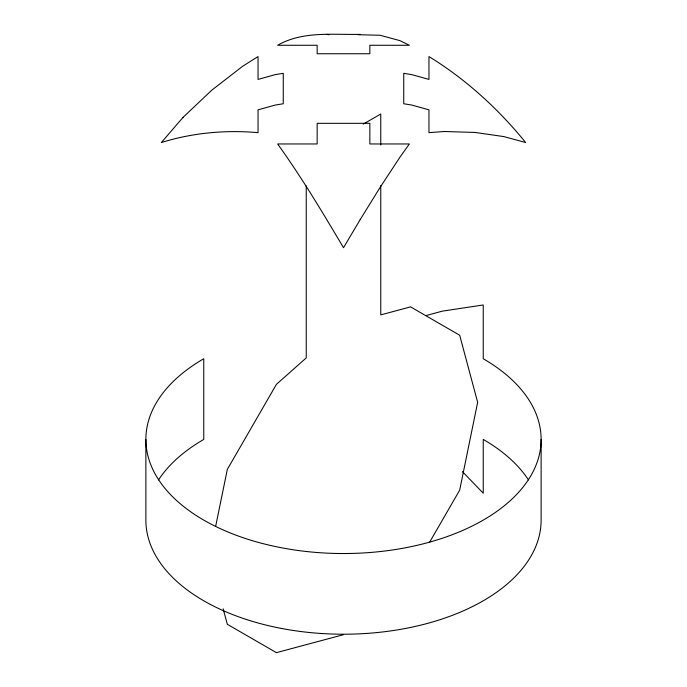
<?xml version="1.0" encoding="UTF-8"?>
<svg xmlns="http://www.w3.org/2000/svg" width="687" height="687" viewBox="0 0 687 687"><rect width="100%" height="100%" fill="white"/><g stroke="black" fill="none" stroke-linecap="round" stroke-linejoin="round"><path stroke-width="1.03" d="M215.761 525.856L227.32 469.393L276.423 384.342L306.239 357.901L306.239 185.885M429.796 541.914L459.68 490.149L477.654 402.316L459.68 335.239L410.577 306.883L380.761 314.878L380.761 185.593M363.286 124.107L380.761 114.008L380.761 145M426.086 315.548L442.316 311.151L483.244 304.959L483.244 358.743A197.624 114.102 0 0 1 483.244 520.111A197.624 114.102 0 0 1 203.756 520.111A197.624 114.102 0 0 1 203.756 358.743L203.756 439.431A197.624 114.102 0 0 0 158.525 479.938M343.5 634.676L276.423 652.65L227.32 624.303L223.172 608.819M358.116 34.728L380.1 35.26L400.006 40.662L409.375 45.273L369.846 45.273L369.846 53.758L317.154 53.758L317.154 45.273L277.625 45.273C302.684 30.855 332.577 34.934 360.203 34.35M326.797 34.35L328.884 34.728M462.411 471.6L483.244 493.214L483.244 439.431A197.624 114.102 0 0 1 528.475 479.938M541.124 439.431L541.124 520.111A197.624 114.102 0 0 1 343.5 634.213A197.624 114.102 0 0 1 145.876 520.111L145.876 439.431M360.203 219.574L343.5 247.706C322.632 212.463 301.559 177.237 277.625 143.961L317.154 143.961L317.154 123.316L369.846 123.316L369.846 143.961L409.375 143.961L400.006 157.1L380.1 187.396L360.203 219.574M183.085 117.322L161.342 142.535C192.472 132.806 225.594 129.774 258.037 132.651L258.037 109.834L275.298 105.051L283.259 103.754L283.259 73.329L275.298 74.617L258.037 79.409L258.037 56.583L242.666 66.261L211.751 90.195L183.085 117.322M444.334 131.5L428.963 132.651L428.963 109.834L411.702 105.051L403.741 103.754L403.741 73.329L411.702 74.617L428.963 79.409L428.963 56.583C465.932 79.228 498.376 108.932 525.658 142.535L503.914 136.601L475.249 132.462L444.334 131.5"/></g></svg>
